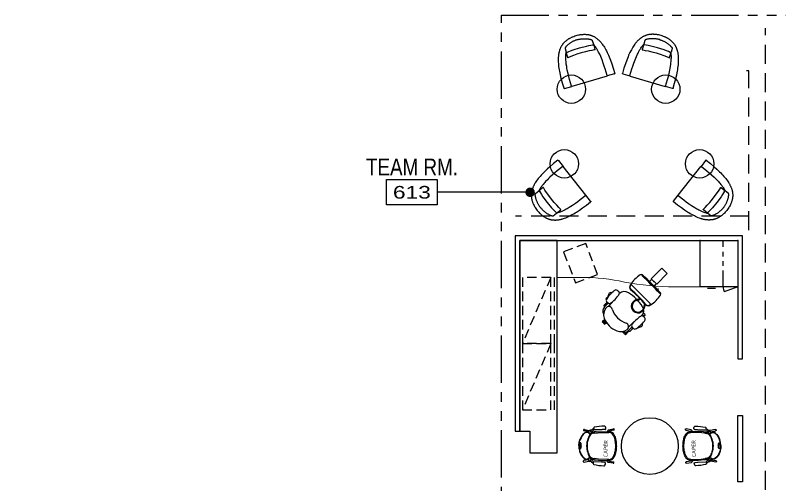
# Model space of a CAD drawing. Header units: inches. Extents: x 645 to 3337, y 547 to 1607.
# Drawn here: x 645 to 1129.2, y 1306.5 to 1603.9 of the extents above; entities that cross this region are included whole.
import ezdxf
from ezdxf.enums import TextEntityAlignment as Align

# ---------------------------------------------------------------- set-up
doc = ezdxf.new("R2010")
doc.units = ezdxf.units.IN
doc.header["$LTSCALE"] = 96
doc.header["$MEASUREMENT"] = 0
for name, pattern in [('HIDDEN', [0.375, 0.25, -0.125]), ('HIDDEN2', [0.1875, 0.125, -0.0625]), ('HIDDEN4', [0.09375, 0.0625, -0.03125]), ('PHANTOM4', [0.625, 0.3125, -0.0625, 0.0625, -0.0625, 0.0625, -0.0625])]:
    doc.linetypes.add(name, pattern=pattern)
for name, color, linetype in [('A-Area', 212, 'PHANTOM4'), ('A-Area-Iden', 7, 'Continuous'), ('A-Area-Iden-Name', 7, 'Continuous'), ('A-Area-Iden-Numb', 7, 'Continuous'), ('A-Furn', 43, 'Continuous'), ('A-FURN-P-SEAT-T', 13, 'Continuous'), ('A-Furn-Syst', 5, 'Continuous'), ('A-Wall-Abov', 2, 'HIDDEN2')]:
    doc.layers.add(name, color=color, linetype=linetype)
doc.styles.add('HAND', font='archquik.shx', dxfattribs={"width": 0.9})
doc.styles.add('XFINE_0', font='swissl.ttf')
doc.dimstyles.get("Standard").update_dxf_attribs({"dimtxt": 0.18, "dimasz": 0.18, "dimexe": 0.18, "dimexo": 0.0625, "dimgap": 0.09, "dimtad": 0, "dimtih": 1, "dimtoh": 1, "dimdec": 4, "dimzin": 0, "dimdsep": 46, "dimtxsty": 'Standard', "dimcen": 0.09, "dimadec": 0, "dimazin": 0, "dimtfac": 1, "dimtdec": 4, "dimtofl": 0, "dimtmove": 0, "dimatfit": 3, "dimfxl": 1, "dimtolj": 1, "dimtzin": 0, "dimarcsym": 0})

# ---------------------------------------------------------------- blocks, each defined once
blk = doc.blocks.new('OTJ_Room_Tag_2_P')
at = {"layer": 'A-Area-Iden-Numb', "color": 4}
blk.add_lwpolyline([(2, -2), (2, 0), (-2, 0), (-2, -2)], close=True, dxfattribs=at)
at = {"layer": 'A-Area-Iden-Name', "style": 'XFINE_0', "width": 0.8}
blk.add_attdef('ROOM:NAME', text='', height=1.333, dxfattribs=at).set_placement((0, 0.334), align=Align.CENTER)
at = {"layer": 'A-Area-Iden-Numb', "style": 'XFINE_0', "width": 1.351376}
blk.add_attdef('ROOM:NUMBER', text='', height=1, dxfattribs=at).set_placement((-1.5, -1.5), (1.5, -1.5), align=Align.FIT)
blk = doc.blocks.new('P_WC420P')
for p, q in [((-8.15625, 10.3125), (-5.125, 9.71875)), ((-5.15625, 9.71875), (-4.96875, 9.71875)), ((-3.71875, 9.9375), (-4.5, 9.9375)), ((-3.9375, 9.65625), (-3.5, 9.90625)), ((-2.46875, 9.875), (-2.75, 9.4375)), ((-2.25, 11.28125), (-2.21875, 10.96875)), ((2.9375, 10.25), (-2.1875, 10.0625)), ((3.3125, 10.3125), (2.9375, 10.25)), ((4.90625, 10.375), (3.3125, 10.3125)), ((6.625, 9.71875), (6.5, 9.15625)), ((7.1875, 10.34375), (10.28125, 10.9375)), ((10.46875, 10.0625), (7.5, 9.5)), ((-5.1875, 8.8125), (-8.3125, 9.4375)), ((-5.3125, 8.90625), (-5.15625, 8.84375)), ((-5.15625, 8.78125), (-5.3125, 8.90625)), ((-4.78125, 7.625), (-5.25, 7.9375)), ((-5.125, 8.09375), (-4.8125, 7.875)), ((-4.8125, 7.875), (-4.75, 8)), ((-4.46875, 7.625), (-3.8125, 8.21875)), ((-3.8125, 8.21875), (-3.40625, 8.65625)), ((-3, 9.1875), (-3.46875, 8.90625)), ((-3.40625, 8.65625), (-3, 8.5)), ((-1.5625, 8.125), (0.34375, 8.3125)), ((-0.71875, 8.9375), (7.40625, 9.1875)), ((0.34375, 8.3125), (7.46875, 8.46875)), ((-5.1875, -8.84375), (-8.3125, -9.46875)), ((-5.15625, -8.8125), (-5.3125, -8.9375)), ((-5.3125, -8.9375), (-5.15625, -8.875)), ((-4.78125, -7.65625), (-5.25, -7.96875)), ((-5.125, -8.125), (-4.8125, -7.90625)), ((-5.03125, -6.28125), (-4.4375, -7.6875)), ((-4.8125, -7.90625), (-4.75, -8.03125)), ((-4.46875, -7.65625), (-3.8125, -8.25)), ((-3.8125, -8.25), (-3.40625, -8.65625)), ((-3, -9.21875), (-3.46875, -8.90625)), ((-3.40625, -8.65625), (-3, -8.5)), ((-2.46875, -9.875), (-2.75, -9.4375)), ((1.09375, -8.375), (-1.59375, -8.125)), ((7.5, -8.5), (1.09375, -8.375)), ((7.40625, -9.21875), (6.5, -9.21875)), ((6.625, -9.75), (6.5, -9.21875)), ((7.5, -9.53125), (10.46875, -10.0625)), ((-8.15625, -10.34375), (-5.125, -9.75)), ((-5.15625, -9.75), (-4.96875, -9.75)), ((-3.71875, -9.96875), (-4.5, -9.96875)), ((-3.9375, -9.6875), (-3.5, -9.9375)), ((-2.25, -11.3125), (-2.21875, -10.96875)), ((2.9375, -10.28125), (-2.1875, -10.09375)), ((3.3125, -10.34375), (2.9375, -10.28125)), ((4.90625, -10.40625), (3.3125, -10.34375)), ((10.28125, -10.9375), (7.1875, -10.375))]:
    blk.add_line(p, q)
for points in [[(-8.0625, 8.09375, 0.004786919), (-8.15625, 8, 0.004786919)], [(-8.0625, 8.09375, -0.180631608), (-6.5625, 8.625, -0.177278399), (-5.125, 8.09375, -0.177278399)], [(-6.5625, 8.4375, 0.180631608), (-7.9375, 7.9375, 0.004786919), (-8, 7.84375, 0.062609062)], [(-5.25, 7.9375, 0.177227691), (-6.5625, 8.4375, 0.180631608)], [(9.46875, 8.59375, 0.111412458), (7.40625, 9.1875, 0.111412458)], [(9.1875, 8.0625, 0.11708305), (7.46875, 8.46875, 0.140521124)], [(9.25, -8.0625, 0.03062338), (9.40625, -7.9375, 0.100255281), (10.78125, -5.9375, 0.058120176), (11.53125, -3.40625, 0.044638067), (11.84375, 0, 0.044638067), (11.53125, 3.40625, 0.058120176), (10.75, 5.9375, 0.100255281), (9.375, 7.90625, 0.033580884), (9.1875, 8.0625, 0.192438424)], [(9.5, -8.59375, 0.023036299), (9.8125, -8.34375, 0.100255281), (11.3125, -6.1875, 0.058120176), (12.125, -3.53125, 0.044638067), (12.4375, 0, 0.044638067), (12.09375, 3.53125, 0.058120176), (11.28125, 6.1875, 0.100255281), (9.78125, 8.34375, 0.025955698), (9.46875, 8.59375, 0.033389285)], [(-11.53125, 0, -0.059575539), (-11.15625, 3.03125, -0.028941037), (-10.875, 4, -0.028941037)], [(-11.53125, 0, 0.059575539), (-11.15625, -3.0625, 0.028941037), (-10.875, -4.03125, 0.028941037)], [(-11.3125, 0, -0.059575539), (-10.96875, 3, -0.028941037), (-10.65625, 3.9375, -0.10675551)], [(-11.3125, 0, 0.059575539), (-10.96875, -3, 0.028941037), (-10.65625, -3.9375, 0.10675551)], [(-10.6875, -1.65625, 0.019575207), (-10.625, -1.75, 0.247721672), (-10.46875, -1.84375, 0.247721672), (-10.3125, -1.75, 0.081083588), (-10.09375, -1.3125, 0.03980244), (-10, -0.75, 0.029186135), (-9.9375, 0, 0.029186135), (-10, 0.75, 0.03980244), (-10.09375, 1.28125, 0.081083588), (-10.3125, 1.75, 0.247721672), (-10.46875, 1.8125, 0.247721672)], [(-10.46875, 1.8125, 0.247721672), (-10.625, 1.75, 0.021297211), (-10.6875, 1.625, 0.03980244)], [(-8.0625, -8.09375, 0.180631608), (-6.5625, -8.65625, 0.177278399), (-5.125, -8.125, 0.177278399)], [(-7.9375, -7.9375, 0.180631608), (-6.5625, -8.4375, 0.177278399), (-5.25, -7.96875, 0.103038915)], [(7.40625, -9.21875, 0.113577977), (9.5, -8.59375, 0.113577977)], [(7.5, -8.5, 0.119831674), (9.25, -8.0625, 0.107135192)]]:
    blk.add_lwpolyline(points, format="xyb")
for centre, radius, start, end in [((-8.21875, 9.875), 0.44524, 78.728394, 258.7283854), ((-4.5, 9.28125), 0.65153, 90.5702277, 173.7005079), ((-3.71875, 9.28125), 0.46399, 98.060862, 305.4121819), ((-3.75, 9.28125), 0.64225, 70.276916, 89.837403), ((-0.40625, 8.15625), 3.5661, 136.9464403, 150.5747441), ((-2.125, 9.78125), 1.19482, 94.8366166, 137.3688465), ((-2, 9.5625), 0.5564, 108.9796639, 146.0617786), ((-0.65625, 10.59375), 1.62494, 166.8925032, 198.5059928), ((-1.75, 11.3125), 0.48788, 102.6566709, 184.467782), ((5.71875, -23.625), 36.2193, 91.9778067, 102.1190189), ((4.5, 11.8125), 0.75976, 30.838608, 91.9480612), ((4.90625, 10.875), 0.50447, 271.3637436, 357.1418217), ((3.40625, 11.15625), 2.02423, 351.9143501, 30.2347032), ((7.53125, 9.46875), 0.92671, 110.4411263, 166.8710564), ((10.375, 10.5), 0.44524, 280.5543095, 100.5543045), ((-2.3125, 1.09375), 9.03406, 130.0836438, 161.2401391), ((-2.3125, 1.09375), 8.82601, 130.0836438, 161.2401391), ((7.28125, -0.09375), 13.86744, 143.3702606, 179.7026322), ((1.84375, 2), 7.84682, 142.2481561, 166.0229654), ((-11.625, 9.15625), 6.47857, 351.2574225, 1.6705253), ((-4.625, 7.8125), 0.24171, 231.5948578, 311.9089759), ((-1.78125, 4.8125), 3.24617, 106.8958551, 141.9416309), ((-1.5625, 4.625), 4.13325, 110.1211797, 125.9015873), ((-4, 9.3125), 0.91459, 313.0080626, 346.1480585), ((-3.375, 9.78125), 0.69211, 302.2678634, 330.7593691), ((0, -0.6875), 9.64728, 94.0769083, 107.8541102), ((-0.40625, -1.8125), 9.97698, 96.571027, 103.4696478), ((8.9375, 8.9375), 1.53868, 155.5986214, 170.3392898), ((-1.6875, 0), 9.14528, 169.5853735, 190.4146228), ((7.78125, 0), 14.09299, 163.9403588, 196.0596376), ((-2.40625, -1.21875), 8.9158, 198.3747438, 230.6705147), ((-2.40625, -1.21875), 8.70776, 198.3747438, 230.6705147), ((7.53125, 0.125), 14.11829, 180.6035478, 216.187481), ((1.84375, -2), 7.84682, 193.9770309, 217.7518539), ((-8.21875, -9.90625), 0.44524, 101.2716041, 281.271616), ((-11.1875, -9.125), 6.03756, 358.083295, 8.8702762), ((-4.5, -9.3125), 0.65153, 186.2994885, 269.4297618), ((-4.625, -7.84375), 0.24171, 48.0910239, 128.4051522), ((-1.78125, -4.8125), 3.24617, 218.0583791, 253.1041344), ((-3.71875, -9.3125), 0.46399, 54.5878212, 261.939148), ((-1.5625, -4.625), 4.13325, 234.0983954, 249.8788098), ((-4, -9.34375), 0.91459, 13.851937, 46.991944), ((-3.375, -9.78125), 0.69211, 29.2406409, 57.7321466), ((0, 0.65625), 9.64728, 252.1458862, 265.9230881), ((-0.40625, 1.78125), 9.97698, 256.5303485, 263.4289762), ((6.1875, 77.40625), 86.62949, 265.4315877, 270.2191951), ((8.9375, -8.9375), 1.53868, 189.6607065, 204.4013749), ((-3.75, -9.3125), 0.64225, 270.1625865, 289.7230735), ((-0.40625, -8.1875), 3.5661, 209.4252659, 223.0535697), ((-2.125, -9.8125), 1.19482, 222.6311498, 265.1633798), ((-2, -9.5625), 0.5564, 213.9382178, 251.0203257), ((-0.65625, -10.625), 1.62494, 161.4940173, 193.1074932), ((-1.75, -11.34375), 0.48788, 175.5322143, 257.3433323), ((5.71875, 23.59375), 36.2193, 257.8809775, 268.0221965), ((4.5, -11.84375), 0.75976, 268.0519488, 329.1614054), ((4.90625, -10.90625), 0.50447, 2.858174, 88.6362528), ((3.40625, -11.1875), 2.02423, 329.7653034, 8.0856437), ((7.53125, -9.5), 0.92671, 193.1289537, 249.5588837), ((10.375, -10.5), 0.44524, 259.4456918, 79.4457005)]:
    blk.add_arc(centre, radius, start, end)
at = {"layer": 'A-FURN-P-SEAT-T', "style": 'HAND'}
blk.add_attdef('CAPTG', (-6, 3), '', height=2.5, dxfattribs=at)
at = {"layer": 'A-FURN-P-SEAT-T', "style": 'HAND', "flags": 1}
for tag in ['CAPPN', 'CAPMG', 'CAPMC', 'CAPQT', 'CAPDH', 'CAPGC']:
    blk.add_attdef(tag, (0, 0), '', height=0.001, dxfattribs=at)
blk = doc.blocks.new('A$C16BB2F1B')
blk.add_circle((0, 0), 18)
ref = blk.add_blockref('P_WC420P', (0.15, 33.44), dxfattribs=dict(rotation=269.3093828969392))
ref.add_attrib('CAPTG', 'CAPER', (-6.89, 26.74), dxfattribs={"layer": 'A-FURN-P-SEAT-T', "height": 2.5, "rotation": 359.3094, "style": 'HAND'})
ref = blk.add_blockref('P_WC420P', (0.15, -33.44), dxfattribs=dict(xscale=-1, rotation=270.6906171030608))
ref.add_attrib('CAPTG', 'CAPER', (-6.86, -29.16), dxfattribs={"layer": 'A-FURN-P-SEAT-T', "height": 2.5, "rotation": 0.6906, "style": 'HAND'})
blk = doc.blocks.new('leap')
at = {"linetype": 'Continuous'}
for p, q in [((-20.97, 11.03), (-20.97, 11.25)), ((-20.97, 11.25), (-19.6, 11.25)), ((-19.5, 10.66), (-20, 10.66)), ((-19.47, 9.97), (-20, 10.66)), ((-9.75, 10.63), (-6.47, 10.63)), ((-9.57, 10.75), (-9.53, 11.28)), ((-6.53, 10.75), (-9.57, 10.75)), ((-7, 11.6), (-9.1, 11.6)), ((-6.57, 11.28), (-6.53, 10.75)), ((-6.13, 11.25), (-6.13, 10.63)), ((-3.25, 11.25), (-6.13, 11.25)), ((-4.85, 10.66), (-3.25, 10.66)), ((-3.25, 9.78), (-4.1, 9.78)), ((-3.32, 9.78), (-3.32, 10.66)), ((-3.25, 10.66), (-3.25, 11.25)), ((-3.25, 9.19), (-3.25, 9.78)), ((-13.16, 9.32), (-12.88, 9.25)), ((-13.16, 9.32), (-12.88, 9.25)), ((-13.16, 9.32), (-12.88, 9.25)), ((-12.88, 9.25), (-12.53, 9.22)), ((-12.88, 9.25), (-12.53, 9.22)), ((-12.88, 9.25), (-12.53, 9.22)), ((-12.53, 9.22), (-12.22, 9.19)), ((-12.53, 9.22), (-12.22, 9.19)), ((-12.53, 9.22), (-12.22, 9.19)), ((-8.1, 9.19), (-12.22, 9.19)), ((-3.5, 9.19), (-3.25, 9.19)), ((1.34, -4.31), (-0.69, -4.31)), ((-0.44, -3.47), (1.34, -3.47)), ((1.34, -2.84), (-0.28, -2.84)), ((1.28, -4.31), (1.28, -3.47)), ((1.34, -3.47), (1.34, -2.84)), ((1.34, -4.93), (1.34, -4.31)), ((-12.88, -9.25), (-13.16, -9.31)), ((-12.88, -9.25), (-13.16, -9.31)), ((-12.53, -9.22), (-12.88, -9.25)), ((-12.53, -9.22), (-12.88, -9.25)), ((-12.22, -9.18), (-12.53, -9.22)), ((-12.22, -9.18), (-12.53, -9.22)), ((-8.1, -9.18), (-12.22, -9.18)), ((-0.91, -4.93), (1.34, -4.93)), ((-12.28, -13.65), (-10.66, -13.65)), ((-10.66, -13.65), (-10.66, -13.18)), ((-9.75, -10.62), (-6.47, -10.62)), ((-9.57, -10.75), (-9.53, -11.28)), ((-6.53, -10.75), (-9.57, -10.75)), ((-7, -11.59), (-9.1, -11.59)), ((-6.57, -11.28), (-6.53, -10.75))]:
    blk.add_line(p, q, dxfattribs=at)
for centre, radius, start, end in [((-14.6, 13.38), 1.32, 70.1966, 165.2906), ((-16.88, 7.07), 8.03, 52.8886, 70.1972), ((-18.91, 5.28), 4.72, 91.7697, 167.9429), ((-20.69, 10.53), 0.582, 48.7055, 208.8578), ((-16.07, 12.91), 5.81, 207.1022, 214.6309), ((-21.5, 9.41), 1.95, 39.0026, 52.259), ((-16, 11.5), 3.6, 159.6298, 194.6142), ((-18.53, 10.85), 1, 194.6142, 253.7997), ((-18.44, 12.41), 1, 106.6573, 159.6298), ((-15.22, 22.19), 12.82, 253.7997, 264.1654), ((-16.57, 6.16), 7.54, 93.4287, 106.6573), ((-15.47, -12.28), 25.98, 84.5297, 93.4288), ((-14.32, -0.22), 13.88, 74.0607, 84.5297), ((-10.82, 10.63), 1, 282.9815, 340.8279), ((-10.78, 12.16), 1, 15.9825, 74.0607), ((-13.25, 11.47), 3.57, 340.8279, 15.9825), ((-9.1, 11.13), 0.467, 91.174, 162.8592), ((-7, 11.13), 0.467, 17.1408, 88.826), ((-6.47, 6.88), 3.75, 16.896, 90), ((-4.94, 9.72), 1.5, 119.3682, 143.1574), ((-5.38, 10.53), 0.559, 332.6164, 119.3726), ((5.81, 0), 30.01, 167.9429, 192.0571), ((-13.69, 37.07), 27.77, 264.1654, 272.5439), ((-14, 24.44), 15.18, 275.7844, 282.9815), ((-10.66, 4), 5.21, 66.2173, 88.6833), ((-6.75, 7.32), 2.32, 81.8753, 206.7423), ((-21.25, 0), 13.91, 333.3055, 26.7323), ((-7.38, 2.91), 6.76, 24.0567, 81.8751), ((-13.91, 0), 13.91, 335.9433, 24.0342), ((-18.91, -5.28), 4.72, 192.0571, 268.2302), ((-15.22, -22.18), 12.82, 95.8346, 106.2003), ((-13.69, -37.06), 27.77, 87.4561, 95.8346), ((-14, -24.43), 15.18, 77.0185, 84.2156), ((-10.82, -10.62), 1, 19.1722, 77.0185), ((-10.66, -4), 5.21, 271.3167, 293.7836), ((-6.75, -7.31), 2.32, 153.2577, 278.1247), ((-6.47, -6.87), 3.75, 270, 343.104), ((-7.38, -2.9), 6.76, 278.1249, 335.9433), ((-16, -11.5), 3.6, 165.3858, 200.3702), ((-18.53, -10.84), 1, 106.2003, 165.3858), ((-18.44, -12.4), 1, 200.3692, 253.3427), ((-16.57, -6.15), 7.54, 253.3427, 266.5713), ((-15.47, 12.28), 25.98, 266.5712, 275.4703), ((-14.6, -13.37), 1.32, 194.7094, 289.8016), ((-16.88, -7.06), 8.03, 289.8029, 307.1114), ((-14.32, 0.22), 13.88, 275.4704, 285.9393), ((-10.78, -12.15), 1, 285.9393, 344.0174), ((-13.25, -11.47), 3.57, 344.0174, 19.1726), ((-9.1, -11.12), 0.467, 197.1408, 268.826), ((-7, -11.12), 0.467, 271.174, 342.8592)]:
    blk.add_arc(centre, radius, start, end, dxfattribs=at)
blk = doc.blocks.new('kbtray')
at = {"linetype": 'Continuous'}
for p, q in [((11.59375, 5.5), (10.90625, 5.5)), ((10.90625, 5.5), (10.90625, 5.25)), ((10.90625, 5.25), (11.59375, 5.25)), ((11.59375, 5.25), (11.59375, 5.5)), ((12.3125, 8), (11.9375, 8.03125)), ((21.125, 8.21875), (21.125, -8.25)), ((25.65625, 7.09375), (23.625, 5.90625)), ((25.375, 7.5), (23.65625, 6.5)), ((11.5, 2), (9.5, 2)), ((23.40625, 2.1875), (25.5625, 0.9375)), ((23.40625, 1.625), (25.28125, 0.53125)), ((11.5, -2), (9.5, -2)), ((12.3125, -8.03125), (11.9375, -8.03125))]:
    blk.add_line(p, q, dxfattribs=at)
at = {"linetype": 'HIDDEN'}
for p, q in [((0, -2.5), (0, 2.5)), ((0, 2.5), (9.5, 2.5)), ((9.5, 2.5), (9.5, -2.5)), ((9.5, -2.5), (0, -2.5))]:
    blk.add_line(p, q, dxfattribs=at)
at = {"linetype": 'Continuous'}
for centre, radius, start, end in [((173.625, 0), 162.125, 177.1540471, 182.8459579), ((12.6875, 7.96875), 1, 90, 177.1540471), ((173.625, 0), 161.87276, 177.1474833, 182.8393941), ((173.625, 0), 161.49742, 177.1540881, 182.8460057), ((17.0625, -9.71875), 19.20865, 76.8518412, 103.1481526), ((21.625, 8.21875), 0.5, 82.8192409, 180.0000025), ((21.4375, 6.71875), 2.25, 0.0000007, 90), ((21.4375, 6.71875), 2, 0.3215387, 82.8192409), ((96.4375, 0), 73.30625, 174.7079446, 185.2920604), ((96.4375, 0), 73.05625, 174.6986214, 185.3013836), ((27.75, 3.96875), 4.25, 234.6075767, 123.8819628), ((27.75, 3.96875), 3.75, 234.2728837, 124.1107434), ((12.6875, -8.03125), 1, 182.8459579, 270.000005), ((17.0625, 9.6875), 19.20865, 256.8518499, 283.1481465), ((21.625, -8.25), 0.5, 180.0000025, 277.1807605), ((21.4375, -6.78125), 2.25, 270.000005, 0.0000007), ((21.4375, -6.78125), 2, 277.1807605, 359.6784627)]:
    blk.add_arc(centre, radius, start, end, dxfattribs=at)
blk.add_point((9.5, 0))
blk = doc.blocks.new('A$C2C9B157B')
at = {"linetype": 'HIDDEN4'}
blk.add_lwpolyline([(0, 0), (0, -42), (18, -42), (18, 0)], close=True, dxfattribs=at)
for points in [[(18, 0), (0, -42)], [(20, 0), (20, -42)]]:
    blk.add_lwpolyline(points, dxfattribs=at)
blk = doc.blocks.new('A$C7F63215A')
at = {"linetype": 'Continuous', "lineweight": 0}
for p, q in [((26.48, -3), (3, -3)), ((3, -3), (3, -123.75, 1.18)), ((3, -3, -1.18), (3, -3)), ((26.48, -3, -1.18), (3, -3, -1.18)), ((3, -3, -1.18), (3, -123.75)), ((117.12, -3), (26.48, -3.02, -1.18)), ((117.12, -3, -1.19), (26.48, -3.02, -2.37)), ((26.48, -123.75, 1.18), (26.48, -3)), ((26.48, -3, -1.18), (26.48, -3)), ((26.48, -123.75), (26.48, -3, -1.18)), ((26.48, -3.02, -1.18), (26.48, -26.37, -1.18)), ((26.48, -3.02, -2.37), (26.48, -3.02, -1.18)), ((26.48, -3.02, -2.37), (26.48, -26.37, -2.37)), ((141, -32.36), (141, -3)), ((141, -3, -1.19), (141, -3)), ((141, -32.36, -1.19), (141, -3, -1.19)), ((26.48, -26.37, -1.18), (42.61, -26.37, -1.18)), ((26.48, -26.37, -2.37), (26.48, -26.37, -1.18)), ((26.48, -26.37, -2.37), (42.61, -26.37, -2.37)), ((42.61, -26.37, -2.37), (42.61, -26.37, -1.18)), ((69.19, -29.36, -1.19), (69.19, -29.36)), ((101.12, -32.36), (117.12, -32.36)), ((101.12, -32.36, -1.19), (101.12, -32.36)), ((101.12, -32.36, -1.19), (117.12, -32.36, -1.19)), ((141, -32.36, -1.19), (141, -32.36))]:
    blk.add_line(p, q, dxfattribs=at)
for p, q in [((117.1, -3, -1.19), (140.98, -3, -1.19)), ((117.1, -32.36), (117.1, -3, -1.19)), ((131.67, -7.12, -1.19), (131.67, -3, 0.23)), ((140.98, -3, -1.19), (140.98, -32.36)), ((131.67, -13.12, -1.19), (131.67, -10.12, -1.19)), ((131.67, -19.12, -1.19), (131.67, -16.12, -1.19)), ((131.67, -32.36), (131.67, -22.12, -1.19)), ((131.67, -32.36), (131.67, -22.12, -1.19)), ((140.98, -32.36), (117.1, -32.36)), ((126.89, -33.36), (121.89, -33.36)), ((140.98, -32.36), (132.29, -35.52))]:
    blk.add_line(p, q)
for points in [[(141, -78), (144, -78), (144, 0), (0, 0), (0, -123.75), (3, -123.75), (3, -3), (141, -3)], [(141, -156), (141, -114), (144, -114), (144, -156)]]:
    blk.add_lwpolyline(points, close=True)
at = {"elevation": 1.31}
blk.add_lwpolyline([(26.48, -137.47), (26.48, -3.02), (3, -3.02), (3, -123.75), (9.17, -123.75), (9.17, -137.47)], close=True, dxfattribs=at)
at = {"linetype": 'HIDDEN4', "elevation": 0}
blk.add_lwpolyline([(44.68, -4.94), (30.66, -10.29), (38.17, -29.93), (52.17, -24.55)], close=True, dxfattribs=at)
at = {"linetype": 'Continuous', "lineweight": 0}
for centre, radius, start, end in [((42.67, -145.77, -1.18), 119.4, 77.1635, 90.0295), ((42.67, -145.77, -2.37), 119.4, 77.1635, 90.0295), ((101.12, 139.12), 171.47, 259.2675, 270), ((101.12, 139.12, -1.19), 171.47, 259.2675, 270)]:
    blk.add_arc(centre, radius, start, end, dxfattribs=at)
blk.add_arc((140.98, -32.36), 9.25, 180, 200)
for p in [(117.1, -3, -1.19), (140.98, -3, -1.19)]:
    blk.add_point(p)
at = {"extrusion": (0, 0, -1), "xscale": -1, "zscale": -1, "rotation": 134.9999999999908}
for name, p in [('kbtray', (-94.59, -22.25)), ('leap', (-59.58, -57.15))]:
    blk.add_blockref(name, p, dxfattribs=at)
for p in [(4.58, -26.37, -1.18), (4.58, -68.37, -1.18)]:
    blk.add_blockref('A$C2C9B157B', p)
blk = doc.blocks.new('CHASE_-_9620_-_PLAN')
for points in [[(-34.14, 0), (-34.13, 3.38), (-34.03, 6.44), (-33.9, 8.77), (-33.69, 11.09), (-33.57, 12.11), (-33.43, 13.12), (-33.28, 14.12), (-33.1, 15.12), (-32.92, 15.99), (-32.72, 16.86), (-32.5, 17.72), (-32.25, 18.58), (-32.01, 19.32), (-31.75, 20.06), (-31.61, 20.43), (-31.46, 20.79), (-31.31, 21.15), (-31.15, 21.51), (-31, 21.83), (-30.84, 22.15), (-30.68, 22.46), (-30.51, 22.78), (-30.33, 23.08), (-30.15, 23.39), (-29.95, 23.69), (-29.76, 23.98), (-29.57, 24.26), (-29.37, 24.52), (-29.17, 24.79), (-28.96, 25.04), (-28.74, 25.29), (-28.52, 25.54), (-28.29, 25.78), (-28.05, 26.02), (-27.84, 26.22), (-27.63, 26.41), (-27.41, 26.61), (-27.18, 26.79), (-26.95, 26.97), (-26.72, 27.15), (-26.48, 27.32), (-26.23, 27.48), (-25.96, 27.65), (-25.69, 27.82), (-25.41, 27.98), (-25.12, 28.13), (-24.83, 28.28), (-24.54, 28.42), (-24.24, 28.55), (-23.94, 28.68), (-23.62, 28.8), (-23.29, 28.92), (-22.97, 29.03), (-22.64, 29.13), (-22.34, 29.22), (-22.03, 29.3), (-21.72, 29.38), (-21.42, 29.45), (-20.8, 29.57), (-20.17, 29.67), (-19.79, 29.73), (-19.4, 29.77), (-18.63, 29.85), (-17.85, 29.9), (-17.07, 29.92), (-16.28, 29.9), (-15.51, 29.85), (-14.73, 29.77), (-14.35, 29.73), (-13.96, 29.67), (-13.34, 29.57), (-12.72, 29.45), (-12.41, 29.38), (-12.11, 29.3), (-11.8, 29.22), (-11.5, 29.13), (-11.17, 29.03), (-10.84, 28.92), (-10.52, 28.8), (-10.2, 28.68), (-9.9, 28.55), (-9.6, 28.42), (-9.3, 28.28), (-9.01, 28.13), (-8.73, 27.98), (-8.45, 27.82), (-8.17, 27.65), (-7.9, 27.48), (-7.66, 27.32), (-7.42, 27.15), (-7.19, 26.97), (-6.96, 26.79), (-6.73, 26.61), (-6.51, 26.41), (-6.29, 26.22), (-6.08, 26.02), (-5.85, 25.78), (-5.62, 25.54), (-5.4, 25.29), (-5.18, 25.04), (-4.97, 24.79), (-4.77, 24.52), (-4.57, 24.26), (-4.38, 23.98), (-4.18, 23.69), (-3.99, 23.39), (-3.81, 23.08), (-3.63, 22.78), (-3.46, 22.46), (-3.3, 22.15), (-3.14, 21.83), (-2.99, 21.51), (-2.83, 21.15), (-2.67, 20.79), (-2.52, 20.43), (-2.38, 20.06), (-2.12, 19.32), (-1.88, 18.58), (-1.64, 17.72), (-1.42, 16.86), (-1.22, 15.99), (-1.04, 15.12), (-0.86, 14.12), (-0.7, 13.12), (-0.57, 12.11), (-0.45, 11.09), (-0.24, 8.77), (-0.1, 6.44), (-0.01, 3.38), (0, 0)], [(-16.89, 27.19), (-17.1, 27.2), (-17.32, 27.19), (-17.75, 27.17), (-18.19, 27.14), (-18.62, 27.1), (-19.04, 27.05), (-19.46, 26.99), (-19.87, 26.92), (-20.28, 26.85), (-20.68, 26.76), (-21.07, 26.67), (-21.45, 26.57), (-21.82, 26.47), (-22.19, 26.36), (-22.54, 26.25), (-22.88, 26.13), (-23.21, 26.01), (-23.52, 25.89), (-23.83, 25.76), (-24.12, 25.64), (-24.39, 25.51), (-24.65, 25.38), (-24.89, 25.25), (-25.11, 25.12), (-25.32, 25), (-25.42, 24.94), (-25.51, 24.88), (-25.59, 24.81), (-25.68, 24.75), (-25.75, 24.7), (-25.82, 24.64), (-25.89, 24.58), (-25.95, 24.53), (-25.98, 24.5), (-26.01, 24.47), (-26.03, 24.44), (-26.06, 24.42), (-26.08, 24.39), (-26.1, 24.37), (-26.12, 24.34), (-26.14, 24.32), (-26.16, 24.29), (-26.17, 24.27), (-26.18, 24.25), (-26.19, 24.24), (-26.2, 24.23), (-26.2, 24.22), (-26.21, 24.21), (-26.21, 24.2), (-26.22, 24.18), (-26.22, 24.17), (-26.23, 24.16), (-26.23, 24.15), (-26.24, 24.14), (-26.24, 24.13), (-26.24, 24.12), (-26.24, 24.11), (-26.25, 24.1), (-26.25, 24.09), (-26.25, 24.08), (-26.25, 24.07), (-26.25, 24.06), (-26.25, 24.05), (-26.25, 21.5)], [(-17.25, 27.19), (-17.03, 27.2), (-16.82, 27.19), (-16.38, 27.17), (-15.95, 27.14), (-15.52, 27.1), (-15.1, 27.05), (-14.68, 26.99), (-14.26, 26.92), (-13.86, 26.85), (-13.46, 26.76), (-13.07, 26.67), (-12.69, 26.57), (-12.31, 26.47), (-11.95, 26.36), (-11.6, 26.25), (-11.26, 26.13), (-10.93, 26.01), (-10.61, 25.89), (-10.31, 25.76), (-10.02, 25.64), (-9.75, 25.51), (-9.49, 25.38), (-9.25, 25.25), (-9.02, 25.12), (-8.82, 25), (-8.72, 24.94), (-8.63, 24.88), (-8.54, 24.81), (-8.46, 24.75), (-8.38, 24.7), (-8.31, 24.64), (-8.24, 24.58), (-8.18, 24.53), (-8.16, 24.5), (-8.13, 24.47), (-8.1, 24.44), (-8.08, 24.42), (-8.06, 24.39), (-8.03, 24.37), (-8.01, 24.34), (-7.99, 24.32), (-7.98, 24.29), (-7.96, 24.27), (-7.95, 24.25), (-7.95, 24.24), (-7.94, 24.23), (-7.93, 24.22), (-7.93, 24.21), (-7.92, 24.2), (-7.92, 24.18), (-7.91, 24.17), (-7.91, 24.16), (-7.9, 24.15), (-7.9, 24.14), (-7.9, 24.13), (-7.89, 24.12), (-7.89, 24.11), (-7.89, 24.1), (-7.89, 24.09), (-7.89, 24.08), (-7.89, 24.07), (-7.89, 24.06), (-7.89, 24.05), (-7.88, 21.5)], [(-29.09, -0.03), (-29.07, 4.4), (-29.01, 6.32), (-28.92, 8.25), (-28.75, 10.54), (-28.64, 11.68), (-28.5, 12.82), (-28.28, 14.35), (-28.16, 15.11), (-28.02, 15.87), (-27.83, 16.74), (-27.62, 17.61), (-27.48, 18.16), (-27.32, 18.7), (-27.16, 19.23), (-26.97, 19.76), (-26.82, 20.19), (-26.65, 20.6), (-26.47, 21.02), (-26.25, 21.48)], [(-7.88, 18.06), (-7.89, 18.04), (-7.89, 18.02), (-7.89, 18.01), (-7.9, 18.01), (-7.9, 18), (-7.9, 18), (-7.9, 17.99), (-7.9, 17.98), (-7.91, 17.98), (-7.91, 17.97), (-7.91, 17.97), (-7.91, 17.97), (-7.91, 17.96), (-7.92, 17.96), (-7.92, 17.96), (-7.92, 17.95), (-7.93, 17.95), (-7.93, 17.94), (-7.93, 17.94), (-7.93, 17.94), (-7.94, 17.93), (-7.94, 17.93), (-7.95, 17.93), (-7.95, 17.92), (-7.95, 17.92), (-7.96, 17.92), (-7.96, 17.91), (-7.96, 17.91), (-7.97, 17.91), (-7.97, 17.91), (-7.97, 17.91), (-7.97, 17.91), (-7.98, 17.9), (-7.98, 17.9), (-7.99, 17.9), (-7.99, 17.9), (-8, 17.9), (-8.01, 17.89), (-8.01, 17.89), (-8.02, 17.89), (-8.02, 17.89), (-8.03, 17.89), (-8.04, 17.89), (-8.05, 17.89), (-8.06, 17.88), (-8.07, 17.88), (-8.08, 17.88), (-8.1, 17.88), (-8.12, 17.88), (-8.13, 17.88), (-8.15, 17.88), (-8.18, 17.88), (-8.23, 17.88), (-8.28, 17.89), (-8.38, 17.9), (-9.91, 18.08), (-11.77, 18.22), (-14.19, 18.35), (-17.07, 18.45), (-19.95, 18.35), (-22.37, 18.22), (-24.23, 18.08), (-25.76, 17.9), (-25.85, 17.89), (-25.9, 17.88), (-25.95, 17.88), (-25.99, 17.88), (-26, 17.88), (-26.02, 17.88), (-26.04, 17.88), (-26.05, 17.88), (-26.07, 17.88), (-26.08, 17.88), (-26.09, 17.89), (-26.1, 17.89), (-26.11, 17.89), (-26.11, 17.89), (-26.12, 17.89), (-26.13, 17.89), (-26.13, 17.89), (-26.14, 17.9), (-26.14, 17.9), (-26.15, 17.9), (-26.15, 17.9), (-26.16, 17.9), (-26.16, 17.91), (-26.16, 17.91), (-26.17, 17.91), (-26.17, 17.91), (-26.17, 17.91), (-26.17, 17.91), (-26.18, 17.92), (-26.18, 17.92), (-26.19, 17.92), (-26.19, 17.93), (-26.19, 17.93), (-26.2, 17.93), (-26.2, 17.94), (-26.2, 17.94), (-26.21, 17.94), (-26.21, 17.95), (-26.21, 17.95), (-26.22, 17.96), (-26.22, 17.96), (-26.22, 17.96), (-26.22, 17.97), (-26.23, 17.97), (-26.23, 17.97), (-26.23, 17.98), (-26.23, 17.98), (-26.23, 17.99), (-26.24, 18), (-26.24, 18), (-26.24, 18.01), (-26.24, 18.01), (-26.25, 18.02), (-26.25, 18.04), (-26.25, 18.06), (-26.25, 21.5), (-26.25, 21.49), (-26.25, 21.47), (-26.24, 21.46), (-26.24, 21.46), (-26.24, 21.45), (-26.24, 21.44), (-26.24, 21.44), (-26.23, 21.43), (-26.23, 21.43), (-26.23, 21.42), (-26.23, 21.42), (-26.23, 21.41), (-26.22, 21.41), (-26.22, 21.41), (-26.22, 21.4), (-26.21, 21.4), (-26.21, 21.39), (-26.21, 21.39), (-26.2, 21.38), (-26.2, 21.38), (-26.2, 21.38), (-26.19, 21.37), (-26.19, 21.37), (-26.19, 21.37), (-26.18, 21.36), (-26.18, 21.36), (-26.17, 21.36), (-26.17, 21.36), (-26.17, 21.35), (-26.16, 21.35), (-26.16, 21.35), (-26.15, 21.35), (-26.15, 21.34), (-26.14, 21.34), (-26.13, 21.34), (-26.13, 21.34), (-26.12, 21.34), (-26.12, 21.34), (-26.11, 21.33), (-26.1, 21.33), (-26.1, 21.33), (-26.09, 21.33), (-26.08, 21.33), (-26.07, 21.33), (-26.05, 21.33), (-26.04, 21.33), (-26.02, 21.33), (-26, 21.33), (-25.96, 21.33), (-25.92, 21.33), (-25.87, 21.33), (-25.82, 21.34), (-24.56, 21.49), (-23.28, 21.6), (-21.58, 21.71), (-17.07, 21.89), (-12.56, 21.71), (-10.86, 21.6), (-9.57, 21.49), (-8.31, 21.34), (-8.26, 21.33), (-8.22, 21.33), (-8.17, 21.33), (-8.13, 21.33), (-8.12, 21.33), (-8.1, 21.33), (-8.08, 21.33), (-8.07, 21.33), (-8.05, 21.33), (-8.05, 21.33), (-8.04, 21.33), (-8.03, 21.33), (-8.03, 21.33), (-8.02, 21.34), (-8.01, 21.34), (-8.01, 21.34), (-8, 21.34), (-8, 21.34), (-7.99, 21.34), (-7.99, 21.35), (-7.98, 21.35), (-7.98, 21.35), (-7.97, 21.35), (-7.97, 21.36), (-7.96, 21.36), (-7.96, 21.36), (-7.95, 21.36), (-7.95, 21.37), (-7.95, 21.37), (-7.94, 21.37), (-7.94, 21.38), (-7.93, 21.38), (-7.93, 21.38), (-7.93, 21.39), (-7.92, 21.39), (-7.92, 21.4), (-7.92, 21.4), (-7.92, 21.41), (-7.91, 21.41), (-7.91, 21.41), (-7.91, 21.42), (-7.91, 21.42), (-7.9, 21.43), (-7.9, 21.43), (-7.9, 21.44), (-7.9, 21.44), (-7.9, 21.45), (-7.89, 21.46), (-7.89, 21.46), (-7.89, 21.47), (-7.89, 21.49), (-7.88, 21.5), (-7.88, 18.06)], [(-5.04, -0.03), (-5.07, 4.4), (-5.13, 6.32), (-5.22, 8.25), (-5.39, 10.54), (-5.5, 11.68), (-5.63, 12.82), (-5.85, 14.35), (-5.98, 15.11), (-6.12, 15.87), (-6.3, 16.74), (-6.51, 17.61), (-6.66, 18.16), (-6.81, 18.7), (-6.98, 19.23), (-7.16, 19.76), (-7.32, 20.19), (-7.49, 20.6), (-7.66, 21.02), (-7.88, 21.48)], [(-17.1, 18.45), (-17.1, 18.45), (-17.1, 18.45), (-17.1, 18.45), (-17.1, 18.45), (-17.1, 18.45), (-17.1, 18.45), (-17.1, 18.46)], [(-17.03, 18.45), (-17.03, 18.45), (-17.03, 18.45), (-17.03, 18.45), (-17.03, 18.45), (-17.03, 18.45), (-17.03, 18.45), (-17.03, 18.46)]]:
    blk.add_lwpolyline(points)
for points in [[(-34.14, 0.03, 0.46578), (-33.83, -0.22), (-28.99, -0.22)], [(0, 0.03, -0.46578), (-0.31, -0.22), (-5.14, -0.22)], [(-5.04, -0.05, -0.404363), (-5.26, -0.26), (-28.87, -0.26, -0.404363), (-29.09, -0.05)]]:
    blk.add_lwpolyline(points, format="xyb")

msp = doc.modelspace()

# ---------------------------------------------------------------- linework, layer by layer
at = {"layer": 'A-Area', "elevation": 0}
msp.add_lwpolyline([(2210.38, 913.26), (1335.11, 913.26), (1335.11, 853.24), (1329.61, 853.26), (1329.61, 591.57), (645.02, 591.57), (645.02, 1011.21), (952.92, 1011.07), (953.05, 1603.94), (2271.36, 1603.93), (2271.36, 1109.51), (2269.61, 1109.51), (2210.38, 1109.51), (2210.38, 1107.76), (2210.38, 913.26)], close=True, dxfattribs=at)
at = {"layer": 'A-Furn'}
for centre in [(997.24, 1557.11), (1057.03, 1557.11), (992.76, 1509.81), (1078.51, 1509.81)]:
    msp.add_circle(centre, 9, dxfattribs=at)
at = {"layer": 'A-Wall-Abov'}
for points in [[(962.25, 1105.26), (1120.11, 1105.26), (1120.11, 1595.75)], [(1109.73, 1467.76), (1109.73, 1568.76), (1108.11, 1568.76)], [(1109.73, 1476.76), (961.75, 1476.76)]]:
    msp.add_lwpolyline(points, dxfattribs=at)

# ---------------------------------------------------------------- block references
at = {"layer": 'A-Area-Iden'}
ref = msp.add_blockref('OTJ_Room_Tag_2_P', (896.22, 1499.8), dxfattribs=dict(at, xscale=-8, yscale=8, zscale=8, rotation=359.9999999999998))
ref.add_attrib('ROOM:NUMBER', '613', dxfattribs={"layer": 'A-Area-Iden-Numb', "height": 8, "rotation": 360, "style": 'XFINE_0', "width": 1.351376}).set_placement((884.22, 1487.8), (908.22, 1487.8), align=Align.FIT)
ref.add_attrib('ROOM:NAME', 'TEAM RM.', dxfattribs={"layer": 'A-Area-Iden-Name', "height": 10.667, "style": 'XFINE_0', "width": 0.8}).set_placement((896.28, 1502.47), align=Align.CENTER)
at = {"layer": 'A-Furn'}
for p, xscale, rotation in [((1024.71, 1567.12, -1.18), 0.9812867840582873, 16.38407953489845), ((1029.56, 1567.12, -1.18), -0.9812867840582873, 343.6159204651016), ((1009.42, 1485.78, -1.18), -0.9812867840582873, 128.3580267412393), ((1061.86, 1485.78, -1.18), 0.9812867840582873, 231.6419732587607)]:
    msp.add_blockref('CHASE_-_9620_-_PLAN', p, dxfattribs=dict(at, xscale=xscale, rotation=rotation))
at = {"layer": 'A-Furn', "rotation": 89.99999999999999}
msp.add_blockref('A$C16BB2F1B', (1046.93, 1330.98), dxfattribs=at)
at = {"layer": 'A-Furn-Syst'}
msp.add_blockref('A$C7F63215A', (961.65, 1464.26), dxfattribs=at)

# ---------------------------------------------------------------- leaders
at = {"layer": 'A-Area-Iden'}
msp.add_leader([(971.1, 1491.8), (924.46, 1491.8), (912.22, 1491.8)], dimstyle='Standard', override={"dimscale": 96, "dimtxt": 0.09375, "dimasz": 0.0625, "dimexe": 0.0625, "dimexo": 0.15625, "dimgap": 0.046875, "dimtad": 0, "dimtih": 0, "dimtoh": 0, "dimdec": 1, "dimzin": 3, "dimlunit": 4, "dimdle": 0.0625, "dimclrd": 15, "dimclre": 15, "dimclrt": 7, "dimtfac": 0.75, "dimtdec": 1, "dimtix": 1, "dimtofl": 1, "dimtmove": 1, "dimldrblk": 'Dot', "dimfrac": 1}, dxfattribs=at)

doc.saveas('drawing.dxf')
